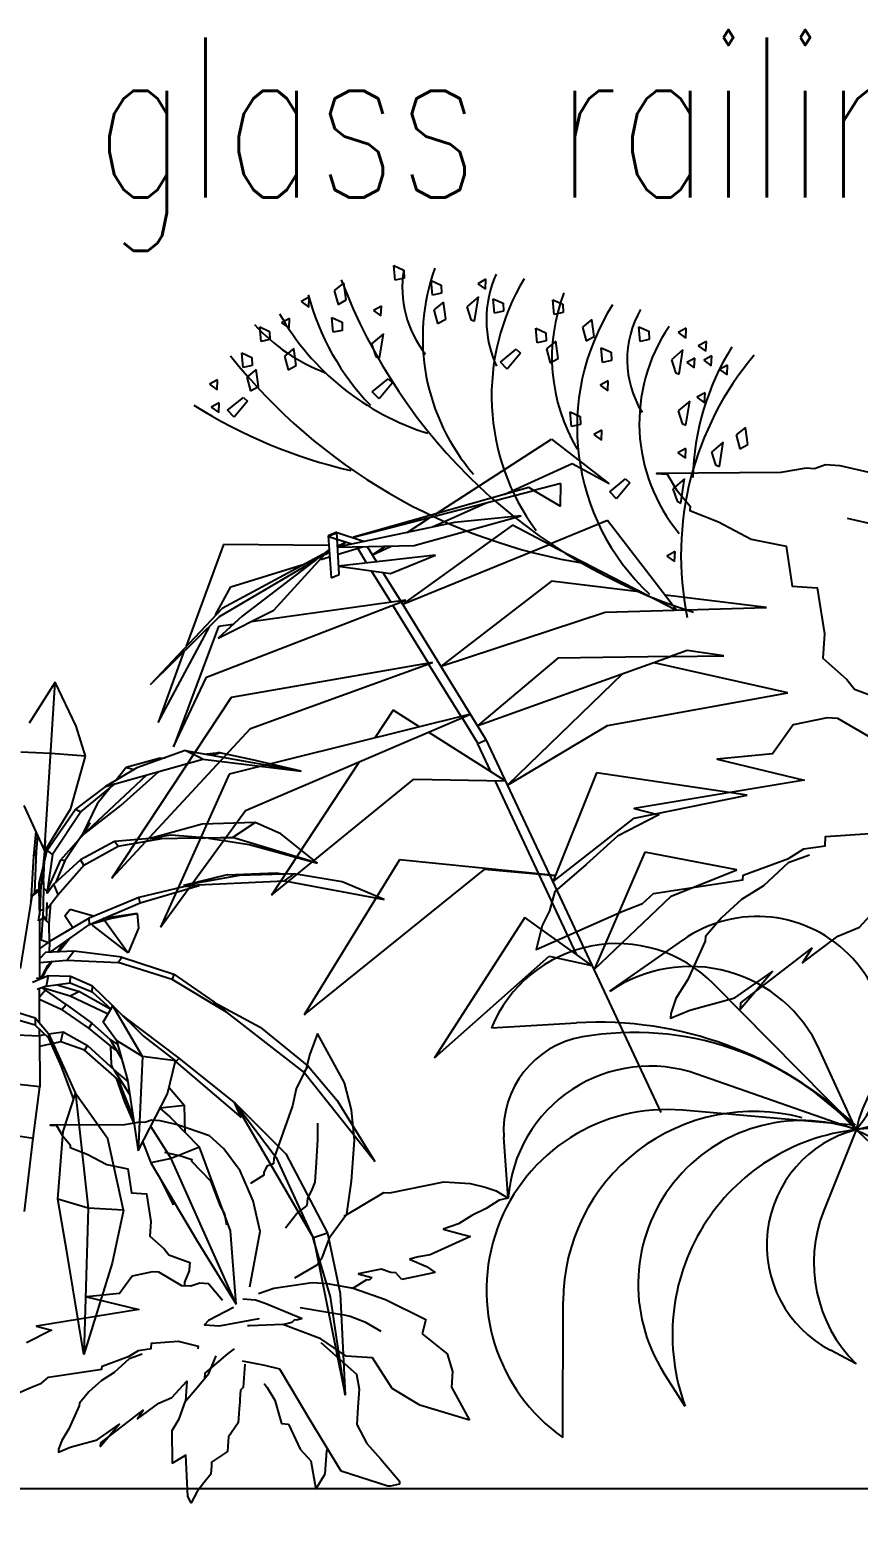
# Model space of a CAD drawing. Header units: millimetres. Extents: x 118878 to 201916, y 10986 to 20993.
# Drawn here: x 188786.8 to 188864.4, y 13839.7 to 13979.8 of the extents above; entities that cross this region are included whole.
import ezdxf

# ---------------------------------------------------------------- set-up
doc = ezdxf.new("R2010")
doc.units = ezdxf.units.MM
doc.header["$LTSCALE"] = 100
for name, color, linetype in [('0-DARPUSH', 213, 'Continuous'), ('HA', 1, 'Continuous'), ('text', 201, 'Continuous'), ('TREE', 83, 'Continuous')]:
    doc.layers.add(name, color=color, linetype=linetype)
doc.styles.add('textstyle15', font='romans', dxfattribs={"width": 0.7})

# ---------------------------------------------------------------- blocks, each defined once
blk = doc.blocks.new('A$C500044CD')
at = {"layer": 'TREE'}
for p, q in [((1.6926, 1.4681), (1.7038, 1.4639)), ((1.6951, 1.4522), (1.6926, 1.4681)), ((1.7038, 1.4639), (1.7047, 1.455)), ((1.7941, 1.4595), (1.7857, 1.4541)), ((1.7943, 1.4487), (1.7941, 1.4595)), ((1.6391, 1.4457), (1.6292, 1.4366)), ((1.6428, 1.4272), (1.6391, 1.4457)), ((1.7047, 1.455), (1.6951, 1.4522)), ((1.7344, 1.4544), (1.7456, 1.4501)), ((1.7369, 1.4384), (1.7344, 1.4544)), ((1.7465, 1.4412), (1.7369, 1.4384)), ((1.7456, 1.4501), (1.7465, 1.4412)), ((1.7857, 1.4541), (1.7943, 1.4487)), ((1.8687, 1.4418), (1.8799, 1.4376)), ((1.8712, 1.4259), (1.8687, 1.4418)), ((1.6023, 1.4276), (1.5938, 1.4223)), ((1.6025, 1.4168), (1.6023, 1.4276)), ((1.6292, 1.4366), (1.6343, 1.4218)), ((1.6343, 1.4218), (1.6428, 1.4272)), ((1.7493, 1.4316), (1.7394, 1.4225)), ((1.753, 1.4131), (1.7493, 1.4316)), ((1.7872, 1.4397), (1.7751, 1.428)), ((1.7751, 1.428), (1.7805, 1.4145)), ((1.7847, 1.4129), (1.7872, 1.4397)), ((1.8034, 1.4388), (1.8146, 1.4346)), ((1.8059, 1.4229), (1.8034, 1.4388)), ((1.8155, 1.4257), (1.8059, 1.4229)), ((1.8146, 1.4346), (1.8155, 1.4257)), ((1.8808, 1.4287), (1.8712, 1.4259)), ((1.8799, 1.4376), (1.8808, 1.4287)), ((1.5938, 1.4223), (1.6025, 1.4168)), ((1.6818, 1.423), (1.6734, 1.4177)), ((1.6734, 1.4177), (1.682, 1.4123)), ((1.682, 1.4123), (1.6818, 1.423)), ((1.7394, 1.4225), (1.7445, 1.4078)), ((1.7445, 1.4078), (1.753, 1.4131)), ((1.7805, 1.4145), (1.7847, 1.4129)), ((1.8547, 1.3937), (1.8522, 1.4096)), ((1.8522, 1.4096), (1.8634, 1.4053)), ((1.9129, 1.4229), (1.903, 1.4138)), ((1.903, 1.4138), (1.9081, 1.399)), ((1.9166, 1.4044), (1.9129, 1.4229)), ((1.9646, 1.4182), (1.9758, 1.4139)), ((1.9671, 1.4023), (1.9646, 1.4182)), ((1.9758, 1.4139), (1.9767, 1.4051)), ((2.0166, 1.4198), (2.0081, 1.4145)), ((2.0081, 1.4145), (2.0168, 1.4091)), ((2.0168, 1.4091), (2.0166, 1.4198)), ((1.5502, 1.3918), (1.5614, 1.3875)), ((1.5527, 1.3759), (1.5502, 1.3918)), ((1.5823, 1.4031), (1.5738, 1.3978)), ((1.5738, 1.3978), (1.5825, 1.3924)), ((1.5825, 1.3924), (1.5823, 1.4031)), ((1.6286, 1.4069), (1.6399, 1.4026)), ((1.6311, 1.391), (1.6286, 1.4069)), ((1.6408, 1.3937), (1.6311, 1.391)), ((1.6399, 1.4026), (1.6408, 1.3937)), ((1.6859, 1.3926), (1.6738, 1.381)), ((1.6833, 1.3659), (1.6859, 1.3926)), ((1.8643, 1.3964), (1.8547, 1.3937)), ((1.8634, 1.4053), (1.8643, 1.3964)), ((1.8751, 1.3966), (1.8652, 1.3875)), ((1.8788, 1.3781), (1.8751, 1.3966)), ((1.9081, 1.399), (1.9166, 1.4044)), ((1.9249, 1.3927), (1.9362, 1.3884)), ((1.9275, 1.3767), (1.9249, 1.3927)), ((1.9767, 1.4051), (1.9671, 1.4023)), ((2.0145, 1.396), (2.0025, 1.3844)), ((2.012, 1.3693), (2.0145, 1.396)), ((2.0395, 1.4069), (2.031, 1.4015)), ((2.031, 1.4015), (2.0397, 1.3961)), ((2.0464, 1.3914), (2.038, 1.3861)), ((2.0397, 1.3961), (2.0395, 1.4069)), ((2.0466, 1.3806), (2.0464, 1.3914)), ((1.5623, 1.3786), (1.5527, 1.3759)), ((1.5614, 1.3875), (1.5623, 1.3786)), ((1.6738, 1.381), (1.6792, 1.3675)), ((1.8158, 1.37), (1.8322, 1.3851)), ((1.8371, 1.3811), (1.8237, 1.3627)), ((1.8322, 1.3851), (1.8371, 1.3811)), ((1.8652, 1.3875), (1.8703, 1.3728)), ((1.8703, 1.3728), (1.8788, 1.3781)), ((1.9371, 1.3795), (1.9275, 1.3767)), ((1.9362, 1.3884), (1.9371, 1.3795)), ((2.0025, 1.3844), (2.0079, 1.3709)), ((2.0279, 1.3877), (2.0195, 1.3824)), ((2.0195, 1.3824), (2.0281, 1.377)), ((2.0281, 1.377), (2.0279, 1.3877)), ((2.038, 1.3861), (2.0466, 1.3806)), ((2.0644, 1.3824), (2.056, 1.3771)), ((2.056, 1.3771), (2.0646, 1.3717)), ((2.0646, 1.3717), (2.0644, 1.3824)), ((1.5325, 1.3622), (1.5437, 1.3579)), ((1.535, 1.3463), (1.5325, 1.3622)), ((1.5892, 1.3706), (1.5793, 1.3615)), ((1.5793, 1.3615), (1.5844, 1.3467)), ((1.5928, 1.3521), (1.5892, 1.3706)), ((1.6792, 1.3675), (1.6833, 1.3659)), ((1.8237, 1.3627), (1.8158, 1.37)), ((2.0079, 1.3709), (2.012, 1.3693)), ((1.5446, 1.349), (1.535, 1.3463)), ((1.5495, 1.345), (1.5396, 1.3359)), ((1.5437, 1.3579), (1.5446, 1.349)), ((1.5532, 1.3265), (1.5495, 1.345)), ((1.5844, 1.3467), (1.5928, 1.3521)), ((1.6778, 1.3286), (1.6942, 1.3438)), ((1.6942, 1.3438), (1.6991, 1.3398)), ((1.9349, 1.3568), (1.9264, 1.3515)), ((1.9264, 1.3515), (1.9351, 1.346)), ((1.9351, 1.346), (1.9349, 1.3568)), ((2.0416, 1.3505), (2.0331, 1.3451)), ((2.0331, 1.3451), (2.0418, 1.3397)), ((2.0418, 1.3397), (2.0416, 1.3505)), ((1.5078, 1.3309), (1.4993, 1.3256)), ((1.508, 1.3202), (1.5078, 1.3309)), ((1.5396, 1.3359), (1.5447, 1.3212)), ((1.5447, 1.3212), (1.5532, 1.3265)), ((1.6857, 1.3213), (1.6778, 1.3286)), ((1.6991, 1.3398), (1.6857, 1.3213)), ((2.0256, 1.3405), (2.0135, 1.3289)), ((2.0135, 1.3289), (2.0189, 1.3154)), ((2.023, 1.3138), (2.0256, 1.3405)), ((1.4993, 1.3256), (1.508, 1.3202)), ((1.5208, 1.2985), (1.5373, 1.3136)), ((1.5422, 1.3096), (1.5287, 1.2912)), ((1.5373, 1.3136), (1.5422, 1.3096)), ((1.8954, 1.3205), (1.9066, 1.3162)), ((1.8979, 1.3046), (1.8954, 1.3205)), ((1.9066, 1.3162), (1.9075, 1.3073)), ((2.0189, 1.3154), (2.023, 1.3138)), ((2.0883, 1.3156), (2.0784, 1.3066)), ((2.0919, 1.2971), (2.0883, 1.3156)), ((1.5112, 1.3061), (1.5027, 1.3008)), ((1.5027, 1.3008), (1.5114, 1.2954)), ((1.5114, 1.2954), (1.5112, 1.3061)), ((1.5287, 1.2912), (1.5208, 1.2985)), ((1.9075, 1.3073), (1.8979, 1.3046)), ((1.9314, 1.3025), (1.9229, 1.2972)), ((1.9229, 1.2972), (1.9316, 1.2918)), ((1.9316, 1.2918), (1.9314, 1.3025)), ((2.0649, 1.2978), (2.0529, 1.2861)), ((2.0624, 1.271), (2.0649, 1.2978)), ((2.0784, 1.3066), (2.0835, 1.2918)), ((2.0835, 1.2918), (2.0919, 1.2971)), ((1.7555, 1.1994), (1.877, 1.2894)), ((1.877, 1.2894), (1.9433, 1.2444)), ((2.0245, 1.2885), (2.016, 1.2832)), ((2.016, 1.2832), (2.0247, 1.2778)), ((2.0247, 1.2778), (2.0245, 1.2885)), ((2.0529, 1.2861), (2.0582, 1.2726)), ((1.9014, 1.2637), (1.8297, 1.2255)), ((1.9433, 1.2444), (1.9014, 1.2637)), ((2.0582, 1.2726), (2.0624, 1.271)), ((1.9443, 1.2359), (1.9607, 1.251)), ((1.9656, 1.247), (1.9522, 1.2286)), ((1.9607, 1.251), (1.9656, 1.247)), ((2.0252, 1.2551), (2.0131, 1.2435)), ((2.0227, 1.2284), (2.0252, 1.2551)), ((1.8556, 1.2348), (1.6674, 1.1685)), ((1.6674, 1.1685), (1.8612, 1.2318)), ((1.8612, 1.2318), (1.8556, 1.2348)), ((1.8904, 1.2414), (1.8612, 1.2318)), ((1.8612, 1.2318), (1.8914, 1.2167)), ((1.8914, 1.2167), (1.8904, 1.2414)), ((1.9522, 1.2286), (1.9443, 1.2359)), ((2.0131, 1.2435), (2.0185, 1.23)), ((2.0185, 1.23), (2.0227, 1.2284)), ((1.8093, 1.2145), (1.7538, 1.1851)), ((1.7255, 1.1773), (1.7492, 1.1949)), ((1.7344, 1.1634), (1.8493, 1.2032)), ((1.8493, 1.2032), (1.7767, 1.1914)), ((1.9438, 1.2041), (1.8819, 1.1741)), ((2.0254, 1.1111), (1.9438, 1.2041)), ((1.7767, 1.1914), (1.6502, 1.1565)), ((1.8403, 1.1927), (1.7258, 1.0987)), ((1.8819, 1.1741), (1.8403, 1.1927)), ((1.6486, 1.1728), (1.6397, 1.1682)), ((1.6397, 1.1682), (1.6458, 1.1223)), ((1.649, 1.1721), (1.6401, 1.1675)), ((1.6401, 1.1675), (1.6659, 1.161)), ((1.6543, 1.1267), (1.6486, 1.1728)), ((1.6786, 1.1644), (1.649, 1.1721)), ((1.6502, 1.1565), (1.7344, 1.1634)), ((1.6593, 1.1625), (1.6507, 1.1572)), ((1.6511, 1.1565), (1.6593, 1.1625)), ((1.7258, 1.0987), (1.8819, 1.1741)), ((1.8819, 1.1741), (2.0254, 1.1111)), ((2.0198, 1.1749), (2.0113, 1.1695)), ((2.0113, 1.1695), (2.02, 1.1641)), ((2.02, 1.1641), (2.0198, 1.1749)), ((1.5259, 1.1515), (1.4918, 1.0377)), ((1.6407, 1.1575), (1.5259, 1.1515)), ((1.6355, 1.1476), (1.5287, 1.0814)), ((1.6413, 1.1528), (1.5512, 1.0745)), ((1.5854, 1.0831), (1.6413, 1.1528)), ((1.6374, 1.1473), (1.6355, 1.1476)), ((1.6417, 1.1503), (1.6374, 1.1473)), ((1.6415, 1.1516), (1.6396, 1.1501)), ((1.6396, 1.1501), (1.6417, 1.1503)), ((1.6511, 1.1583), (1.6502, 1.1565)), ((1.6507, 1.1572), (1.6511, 1.1565)), ((1.6529, 1.1583), (1.6511, 1.1583)), ((1.6519, 1.1489), (1.6779, 1.1586)), ((1.7583, 1.1546), (1.6528, 1.1358)), ((1.6539, 1.1589), (1.6529, 1.1583)), ((1.659, 1.1588), (1.6539, 1.1589)), ((1.6728, 1.1564), (1.6831, 1.1415)), ((1.6942, 1.1436), (1.6833, 1.1587)), ((1.6893, 1.1505), (1.709, 1.1611)), ((1.7026, 1.1605), (1.6893, 1.1505)), ((1.7104, 1.1313), (1.7583, 1.1546)), ((1.5265, 1.0726), (1.6277, 1.1409)), ((1.5368, 1.1058), (1.6152, 1.1354)), ((1.6256, 1.1389), (1.6247, 1.1389)), ((1.6277, 1.1409), (1.6256, 1.1389)), ((1.633, 1.1418), (1.6425, 1.1453)), ((1.6528, 1.1358), (1.7104, 1.1313)), ((1.6895, 1.1327), (1.7126, 1.1)), ((1.7231, 1.1023), (1.7022, 1.1315)), ((1.8868, 1.1339), (1.772, 1.0334)), ((1.9863, 1.1284), (1.8868, 1.1339)), ((1.6458, 1.1223), (1.6543, 1.1267)), ((1.9476, 1.104), (2.1236, 1.1203)), ((2.1236, 1.1203), (2.0125, 1.1265)), ((1.5162, 1.0052), (1.729, 1.1031)), ((1.5218, 1.0738), (1.5368, 1.1058)), ((1.729, 1.1031), (1.5612, 1.0689)), ((1.7244, 1.1007), (1.7231, 1.1023)), ((1.8262, 0.9561), (1.7244, 1.1007)), ((1.772, 1.0334), (1.9476, 1.104)), ((1.5287, 1.0814), (1.4557, 0.9934)), ((1.5262, 1.0486), (1.5854, 1.0831)), ((1.715, 1.0963), (1.7575, 1.0363)), ((1.4557, 0.9934), (1.5265, 1.0726)), ((1.5414, 1.0646), (1.5259, 1.0615)), ((1.5512, 1.0745), (1.5262, 1.0486)), ((2.04, 1.0678), (2.022, 1.0599)), ((2.022, 1.0599), (2.0805, 1.0644)), ((2.0805, 1.0644), (2.04, 1.0678)), ((1.4665, 0.9522), (1.5161, 1.0605)), ((1.5259, 1.0615), (1.4851, 0.9267)), ((1.8162, 0.9711), (2.022, 1.0599)), ((1.8992, 1.0503), (1.8162, 0.9711)), ((2.022, 1.0599), (1.8992, 1.0503)), ((2.153, 1.0283), (2.0046, 1.0519)), ((1.4899, 1.0318), (1.4665, 0.9522)), ((1.7622, 1.0369), (1.5447, 0.9848)), ((1.5678, 0.9522), (1.7622, 1.0369)), ((1.7575, 1.0363), (1.7582, 1.0349)), ((1.7582, 1.0349), (1.7972, 0.9802)), ((1.9713, 1.0379), (1.8527, 0.9081)), ((1.9582, 0.9803), (2.153, 1.0283)), ((1.4851, 0.9267), (1.5162, 1.0052)), ((1.5447, 0.9848), (1.4267, 0.7788)), ((1.8073, 0.9832), (1.5478, 0.9009)), ((1.5683, 0.862), (1.8073, 0.9832)), ((1.7225, 0.9819), (1.7047, 0.9511)), ((1.7519, 0.9659), (1.7225, 0.9819)), ((1.7972, 0.9802), (1.7986, 0.9783)), ((1.7986, 0.9783), (1.8174, 0.9515)), ((1.8527, 0.9081), (1.9582, 0.9803)), ((1.4267, 0.7788), (1.5678, 0.9522)), ((1.85, 0.9125), (1.7629, 0.9603)), ((1.8174, 0.9515), (1.8262, 0.9561)), ((1.8175, 0.9511), (1.8174, 0.9515)), ((1.8336, 0.9216), (1.8175, 0.9511)), ((1.8261, 0.9564), (1.9048, 0.8129)), ((1.6887, 0.9226), (1.6023, 0.7715)), ((1.9493, 0.9276), (1.9092, 0.8053)), ((2.1157, 0.9138), (1.9493, 0.9276)), ((1.5478, 0.9009), (1.4834, 0.7288)), ((1.6023, 0.7715), (1.7502, 0.9079)), ((1.7502, 0.9079), (1.85, 0.9125)), ((1.8934, 0.8134), (1.8393, 0.9115)), ((1.9937, 0.8807), (2.1157, 0.9138)), ((1.9092, 0.8053), (1.9937, 0.8807)), ((1.4834, 0.7288), (1.5683, 0.862)), ((2.0075, 0.8442), (1.9602, 0.7123)), ((2.1095, 0.8314), (2.0075, 0.8442)), ((1.7398, 0.8189), (1.6463, 0.643)), ((1.9109, 0.8125), (1.7398, 0.8189)), ((2.0394, 0.798), (2.1095, 0.8314)), ((1.6463, 0.643), (1.8338, 0.8146)), ((1.8338, 0.8146), (1.9109, 0.8125)), ((1.94, 0.728), (1.8937, 0.8126)), ((1.9052, 0.8122), (2.0432, 0.5607)), ((1.9602, 0.7123), (2.0394, 0.798)), ((1.8811, 0.7647), (1.792, 0.6047)), ((1.9575, 0.7168), (1.8811, 0.7647)), ((1.9789, 0.6897), (2.0551, 0.7508)), ((1.792, 0.6047), (1.9102, 0.7239)), ((1.9102, 0.7239), (1.9575, 0.7168)), ((2.2568, 0.558), (2.0918, 0.7049)), ((1.8522, 0.6416), (1.9449, 0.6529)), ((2.2578, 0.5555), (2.2124, 0.6403)), ((1.6623, 0.6233), (1.6553, 0.6004)), ((1.6952, 0.5713), (1.6623, 0.6233)), ((1.6553, 0.6004), (1.6525, 0.5844)), ((2.2578, 0.5555), (2.08, 0.6052)), ((1.6525, 0.5844), (1.6428, 0.5615)), ((1.6428, 0.5615), (1.6399, 0.5425)), ((1.7047, 0.5423), (1.6952, 0.5713)), ((2.2546, 0.5602), (2.0669, 0.5648)), ((1.6399, 0.5425), (1.6231, 0.4836)), ((1.7101, 0.5093), (1.7047, 0.5423)), ((2.2578, 0.5555), (2.2282, 0.4648)), ((2.2578, 0.5555), (2.3033, 0.5366)), ((1.6701, 0.5074), (1.6688, 0.5254)), ((1.67, 0.4765), (1.6701, 0.5074)), ((1.7099, 0.4643), (1.7101, 0.5093)), ((1.8823, 0.4567), (1.8733, 0.5228)), ((1.6162, 0.4747), (1.6134, 0.4677)), ((1.6231, 0.4777), (1.6162, 0.4747)), ((1.6231, 0.4836), (1.6231, 0.4777)), ((1.67, 0.4715), (1.67, 0.4765)), ((1.6134, 0.4647), (1.5996, 0.4548)), ((1.6134, 0.4677), (1.6134, 0.4647)), ((1.6134, 0.4647), (1.6134, 0.4647)), ((1.6671, 0.4515), (1.6699, 0.4605)), ((1.6699, 0.4605), (1.67, 0.4715)), ((1.707, 0.4284), (1.7099, 0.4643)), ((1.7526, 0.4542), (1.8106, 0.4699)), ((1.8106, 0.4699), (1.8396, 0.4698)), ((1.8396, 0.4698), (1.8561, 0.4668)), ((1.8561, 0.4668), (1.8685, 0.4637)), ((1.8685, 0.4637), (1.8823, 0.4567)), ((1.5996, 0.4548), (1.5996, 0.4548)), ((1.6629, 0.4346), (1.663, 0.4425)), ((1.663, 0.4425), (1.6671, 0.4515)), ((1.7043, 0.4254), (1.7458, 0.4542)), ((1.7458, 0.4542), (1.7526, 0.4542)), ((1.7458, 0.4542), (1.7458, 0.4542)), ((1.8588, 0.4438), (1.8436, 0.4349)), ((1.8726, 0.4537), (1.8588, 0.4438)), ((1.8823, 0.4567), (1.8726, 0.4537)), ((1.6519, 0.4246), (1.6629, 0.4346)), ((1.6904, 0.4025), (1.707, 0.4284)), ((1.8436, 0.4349), (1.8297, 0.4249)), ((1.6408, 0.4087), (1.6519, 0.4246)), ((1.8435, 0.4119), (1.8007, 0.3891)), ((1.8297, 0.4249), (1.8132, 0.418)), ((1.8132, 0.418), (1.8297, 0.4149)), ((1.8132, 0.418), (1.8132, 0.418)), ((1.8297, 0.4149), (1.8435, 0.4119)), ((1.6834, 0.3796), (1.6904, 0.4025)), ((1.6779, 0.3706), (1.6834, 0.3796)), ((1.7882, 0.3861), (1.7786, 0.3832)), ((1.7786, 0.3832), (1.7978, 0.3761)), ((1.8007, 0.3891), (1.7882, 0.3861)), ((1.6544, 0.3547), (1.6779, 0.3706)), ((1.7482, 0.3703), (1.7233, 0.3634)), ((1.7233, 0.3634), (1.7385, 0.3604)), ((1.7233, 0.3634), (1.7233, 0.3634)), ((1.7385, 0.3604), (1.7357, 0.3574)), ((1.7592, 0.3673), (1.7482, 0.3703)), ((1.7647, 0.3673), (1.7592, 0.3673)), ((1.7716, 0.3602), (1.7647, 0.3673)), ((1.8075, 0.3701), (1.7716, 0.3602)), ((1.7978, 0.3761), (1.8075, 0.3701)), ((1.6322, 0.3418), (1.6736, 0.3506)), ((1.6736, 0.3506), (1.6902, 0.3506)), ((1.6902, 0.3506), (1.7191, 0.3475)), ((1.7191, 0.3475), (1.7164, 0.3475)), ((1.733, 0.3574), (1.7191, 0.3475)), ((1.7191, 0.3475), (1.7549, 0.3373)), ((1.7357, 0.3574), (1.733, 0.3574)), ((1.9584, 0.1985), (1.9494, 0.3477)), ((1.5991, 0.328), (1.6129, 0.3279)), ((1.6129, 0.3279), (1.6239, 0.3249)), ((1.6157, 0.3349), (1.6322, 0.3418)), ((1.7549, 0.3373), (1.8004, 0.3182)), ((1.6239, 0.3249), (1.6652, 0.3107)), ((1.6625, 0.3227), (1.6928, 0.3196)), ((1.6928, 0.3196), (1.7107, 0.3175)), ((1.7107, 0.3175), (1.7176, 0.3165)), ((1.7176, 0.3165), (1.7342, 0.3114)), ((1.7342, 0.3114), (1.7521, 0.3024)), ((1.8004, 0.3182), (1.7976, 0.3022)), ((2.274, 0.2996), (2.2449, 0.3126)), ((1.6086, 0.299), (1.6059, 0.299)), ((1.6445, 0.3028), (1.6086, 0.299)), ((1.6872, 0.2897), (1.6445, 0.3028)), ((1.6542, 0.3058), (1.6459, 0.3028)), ((1.6569, 0.3088), (1.6542, 0.3058)), ((1.6597, 0.3087), (1.6569, 0.3088)), ((1.6652, 0.3107), (1.6597, 0.3087)), ((1.7976, 0.3022), (1.8264, 0.2821)), ((1.7161, 0.2726), (1.6872, 0.2897)), ((1.6872, 0.2857), (1.7284, 0.2535)), ((1.8264, 0.2821), (1.8333, 0.2631)), ((1.745, 0.2725), (1.7161, 0.2726)), ((1.7684, 0.2404), (1.745, 0.2725)), ((1.8333, 0.2631), (1.8332, 0.2461)), ((2.0901, 0.2412), (2.0642, 0.2768)), ((1.6278, 0.2569), (1.603, 0.26)), ((1.6443, 0.2539), (1.6278, 0.2569)), ((1.658, 0.2338), (1.6443, 0.2539)), ((1.7284, 0.2535), (1.7325, 0.2376)), ((1.8332, 0.2461), (1.8551, 0.2111)), ((1.6283, 0.237), (1.6319, 0.233)), ((1.6319, 0.233), (1.6411, 0.2197)), ((1.68, 0.2018), (1.658, 0.2338)), ((1.7325, 0.2376), (1.7324, 0.2176)), ((1.8, 0.2243), (1.7684, 0.2404)), ((1.6411, 0.2197), (1.6501, 0.1944)), ((1.7324, 0.2176), (1.7323, 0.1986)), ((1.8551, 0.2111), (1.8, 0.2243)), ((1.7184, 0.1467), (1.68, 0.2018)), ((1.7323, 0.1986), (1.7447, 0.1786)), ((1.6501, 0.1944), (1.6575, 0.1944)), ((1.6575, 0.1944), (1.672, 0.1678)), ((1.672, 0.1678), (1.6848, 0.1558)), ((1.7013, 0.1424), (1.7014, 0.1677)), ((1.7014, 0.1677), (1.7023, 0.1698)), ((1.7447, 0.1786), (1.7612, 0.1625)), ((1.6848, 0.1558), (1.6921, 0.1252)), ((1.7612, 0.1625), (1.7831, 0.1395)), ((1.6921, 0.1252), (1.7013, 0.1424)), ((1.7707, 0.1335), (1.7184, 0.1467)), ((1.7735, 0.1335), (1.7707, 0.1335)), ((1.7831, 0.1365), (1.7735, 0.1335)), ((1.7831, 0.1395), (1.7831, 0.1365))]:
    blk.add_line(p, q, dxfattribs=at)
at = {"layer": 'TREE', "linetype": 'ByBlock'}
for p, q in [((1.3514, 0.9891), (1.3255, 0.9426)), ((1.3514, 0.8038), (1.3514, 0.9891)), ((1.3771, 0.9426), (1.3514, 0.9891)), ((1.3894, 0.9105), (1.3771, 0.9426)), ((1.498, 0.9234), (1.4463, 0.9013)), ((1.518, 0.9154), (1.498, 0.9234)), ((1.498, 0.9234), (1.6265, 0.9089)), ((1.5189, 0.921), (1.5356, 0.9238)), ((1.5356, 0.9238), (1.5237, 0.9205)), ((1.5267, 0.9201), (1.536, 0.9234)), ((1.536, 0.9234), (1.5285, 0.9199)), ((1.5722, 0.9179), (1.536, 0.9234)), ((1.6265, 0.9089), (1.5722, 0.9179)), ((1.3514, 0.911), (1.3185, 0.9105)), ((1.3894, 0.9105), (1.3514, 0.911)), ((1.3771, 0.8521), (1.3894, 0.9105)), ((1.4134, 0.8786), (1.518, 0.9154)), ((1.4463, 0.9013), (1.4134, 0.8786)), ((1.4349, 0.901), (1.4248, 0.8863)), ((1.4712, 0.9134), (1.4349, 0.901)), ((1.4349, 0.901), (1.4435, 0.8992)), ((1.4712, 0.9134), (1.4767, 0.9142)), ((1.518, 0.9154), (1.6265, 0.9089)), ((1.3909, 0.823), (1.4577, 0.8942)), ((1.4314, 0.8591), (1.4707, 0.8987)), ((1.4134, 0.8786), (1.3824, 0.852)), ((1.3883, 0.8494), (1.4232, 0.8818)), ((1.4184, 0.8772), (1.4055, 0.8591)), ((1.4232, 0.8818), (1.4134, 0.8786)), ((1.4211, 0.8813), (1.421, 0.8811)), ((1.3255, 0.8521), (1.3514, 0.804)), ((1.3518, 0.8044), (1.3771, 0.8521)), ((1.3542, 0.805), (1.3824, 0.852)), ((1.3824, 0.852), (1.3883, 0.8494)), ((1.3909, 0.823), (1.4314, 0.8591)), ((1.4055, 0.8591), (1.3918, 0.8251)), ((1.3883, 0.8494), (1.3604, 0.8006)), ((1.3991, 0.838), (1.3742, 0.7945)), ((1.3909, 0.8228), (1.3991, 0.838)), ((1.5219, 0.8441), (1.4659, 0.8251)), ((1.5795, 0.8498), (1.5219, 0.8441)), ((1.5558, 0.8316), (1.5795, 0.8498)), ((1.6083, 0.839), (1.5795, 0.8498)), ((1.6507, 0.8096), (1.6083, 0.839)), ((1.3404, 0.8247), (1.3395, 0.7976)), ((1.3426, 0.8031), (1.343, 0.8199)), ((1.3699, 0.7956), (1.3909, 0.8228)), ((1.4272, 0.8192), (1.3912, 0.7968)), ((1.4657, 0.825), (1.4272, 0.8192)), ((1.4314, 0.8144), (1.4272, 0.8192)), ((1.4314, 0.8144), (1.4788, 0.8257)), ((1.4788, 0.8257), (1.4657, 0.825)), ((1.4659, 0.8251), (1.4657, 0.825)), ((1.4659, 0.8251), (1.5558, 0.8316)), ((1.4881, 0.8301), (1.4659, 0.8251)), ((1.5298, 0.8292), (1.4881, 0.8301)), ((1.5558, 0.8316), (1.5298, 0.8292)), ((1.5298, 0.8292), (1.5747, 0.8251)), ((1.6507, 0.8096), (1.5558, 0.8316)), ((1.5747, 0.8251), (1.6507, 0.8096)), ((1.3395, 0.7976), (1.3426, 0.8031)), ((1.3435, 0.7579), (1.3426, 0.8031)), ((1.3514, 0.8038), (1.3501, 0.767)), ((1.3523, 0.7701), (1.3514, 0.8164)), ((1.3514, 0.804), (1.3514, 0.8038)), ((1.3519, 0.7923), (1.3542, 0.805)), ((1.3604, 0.8006), (1.3542, 0.805)), ((1.3953, 0.7911), (1.4314, 0.8144)), ((1.3395, 0.7976), (1.3397, 0.7475)), ((1.3475, 0.7685), (1.3508, 0.7864)), ((1.3604, 0.8006), (1.3571, 0.7598)), ((1.3582, 0.7639), (1.3699, 0.7956)), ((1.3912, 0.7968), (1.3637, 0.7682)), ((1.3742, 0.7945), (1.3655, 0.7699)), ((1.3692, 0.7575), (1.3953, 0.7911)), ((1.3742, 0.7945), (1.3699, 0.7956)), ((1.3953, 0.7911), (1.3912, 0.7968)), ((1.5661, 0.7907), (1.5057, 0.7758)), ((1.5527, 0.7907), (1.5057, 0.7758)), ((1.5057, 0.7758), (1.6158, 0.788)), ((1.5527, 0.7907), (1.6059, 0.7962)), ((1.6256, 0.7962), (1.5661, 0.7907)), ((1.6059, 0.7962), (1.6158, 0.7952)), ((1.608, 0.7945), (1.6059, 0.7962)), ((1.6158, 0.788), (1.6256, 0.7962)), ((1.6158, 0.788), (1.726, 0.7744)), ((1.6788, 0.7907), (1.6256, 0.7962)), ((1.726, 0.7744), (1.6788, 0.7907)), ((1.3501, 0.767), (1.3523, 0.7701)), ((1.3523, 0.7701), (1.354, 0.74)), ((1.5057, 0.7744), (1.4575, 0.7595)), ((1.4595, 0.7541), (1.5228, 0.7771)), ((1.5228, 0.7771), (1.5057, 0.7744)), ((1.3406, 0.7537), (1.3327, 0.674)), ((1.3406, 0.7537), (1.3463, 0.7614)), ((1.3483, 0.7604), (1.3406, 0.7537)), ((1.3433, 0.7573), (1.3435, 0.7579)), ((1.3437, 0.7563), (1.3435, 0.7579)), ((1.3463, 0.7614), (1.3464, 0.7588)), ((1.3463, 0.7614), (1.3483, 0.7609)), ((1.3503, 0.7661), (1.3475, 0.7685)), ((1.3497, 0.7396), (1.3475, 0.7685)), ((1.3508, 0.7381), (1.3501, 0.767)), ((1.3571, 0.7598), (1.3527, 0.7638)), ((1.3573, 0.7577), (1.3571, 0.7598)), ((1.3637, 0.7682), (1.3573, 0.7577)), ((1.3582, 0.7639), (1.3576, 0.7582)), ((1.3576, 0.74), (1.3692, 0.7575)), ((1.3602, 0.7625), (1.3582, 0.7639)), ((1.3692, 0.7575), (1.3637, 0.7682)), ((1.4575, 0.7595), (1.4048, 0.7337)), ((1.4054, 0.7269), (1.4595, 0.7541)), ((1.4595, 0.7541), (1.4575, 0.7595)), ((1.3397, 0.7475), (1.3402, 0.7486)), ((1.3397, 0.7475), (1.3398, 0.7463)), ((1.3508, 0.7379), (1.3497, 0.7396)), ((1.3497, 0.7273), (1.3508, 0.7381)), ((1.3505, 0.7333), (1.3501, 0.7391)), ((1.354, 0.74), (1.3508, 0.7381)), ((1.3508, 0.7381), (1.3508, 0.7379)), ((1.354, 0.74), (1.3538, 0.7065)), ((1.3575, 0.7479), (1.3578, 0.728)), ((1.3613, 0.7251), (1.3619, 0.7465)), ((1.3778, 0.7346), (1.3833, 0.7422)), ((1.3833, 0.7422), (1.4103, 0.7363)), ((1.4567, 0.7422), (1.42, 0.7342)), ((1.4276, 0.7346), (1.4567, 0.7422)), ((1.4567, 0.7422), (1.4593, 0.726)), ((1.3538, 0.7295), (1.3497, 0.7273)), ((1.3549, 0.6635), (1.3508, 0.7278)), ((1.3578, 0.728), (1.354, 0.7336)), ((1.3543, 0.7331), (1.354, 0.7313)), ((1.354, 0.7313), (1.3578, 0.7281)), ((1.3578, 0.7281), (1.3578, 0.728)), ((1.3578, 0.728), (1.3613, 0.7251)), ((1.363, 0.704), (1.3613, 0.7251)), ((1.4048, 0.7337), (1.3631, 0.7052)), ((1.3642, 0.6934), (1.4054, 0.7269)), ((1.3876, 0.7218), (1.3778, 0.7346)), ((1.4054, 0.7269), (1.4048, 0.7337)), ((1.4055, 0.7269), (1.4276, 0.7346)), ((1.4094, 0.726), (1.4072, 0.7274)), ((1.4496, 0.6983), (1.4094, 0.726)), ((1.42, 0.7342), (1.42, 0.7342)), ((1.4215, 0.7324), (1.4496, 0.6983)), ((1.4593, 0.726), (1.4496, 0.6983)), ((1.3527, 0.6967), (1.362, 0.7042)), ((1.3538, 0.7065), (1.363, 0.704)), ((1.3631, 0.7052), (1.363, 0.705)), ((1.3631, 0.7052), (1.3635, 0.6933)), ((1.3764, 0.698), (1.3846, 0.7099)), ((1.3778, 0.7036), (1.3791, 0.7055)), ((1.3593, 0.6929), (1.3534, 0.6857)), ((1.3901, 0.6965), (1.3593, 0.6929)), ((1.3723, 0.6943), (1.3778, 0.7036)), ((1.3764, 0.698), (1.3743, 0.6946)), ((1.3778, 0.7036), (1.3764, 0.698)), ((1.3833, 0.6863), (1.3901, 0.6965)), ((1.443, 0.6933), (1.3901, 0.6965)), ((1.4395, 0.6873), (1.443, 0.6933)), ((1.443, 0.6933), (1.501, 0.6782)), ((1.3536, 0.6819), (1.3833, 0.6863)), ((1.3556, 0.6636), (1.363, 0.6791)), ((1.3604, 0.6723), (1.3571, 0.6644)), ((1.3677, 0.684), (1.3604, 0.6723)), ((1.3604, 0.6723), (1.363, 0.6791)), ((1.363, 0.6791), (1.3659, 0.6836)), ((1.3833, 0.6863), (1.4395, 0.6873)), ((1.4997, 0.6724), (1.4395, 0.6873)), ((1.501, 0.6782), (1.4997, 0.6724)), ((1.5613, 0.6403), (1.4997, 0.6724)), ((1.501, 0.6782), (1.5467, 0.6507)), ((1.3639, 0.6678), (1.3472, 0.6594)), ((1.3553, 0.6634), (1.3512, 0.6644)), ((1.3624, 0.6562), (1.3527, 0.652)), ((1.3639, 0.6678), (1.3624, 0.6562)), ((1.3624, 0.6562), (1.3885, 0.6616)), ((1.3885, 0.6685), (1.3639, 0.6678)), ((1.3745, 0.6586), (1.3991, 0.6527)), ((1.4131, 0.6597), (1.3885, 0.6685)), ((1.3885, 0.6616), (1.3885, 0.6685)), ((1.3885, 0.6616), (1.4132, 0.6533)), ((1.4364, 0.6397), (1.4131, 0.6597)), ((1.4132, 0.6533), (1.4131, 0.6597)), ((1.3578, 0.6156), (1.3554, 0.6532)), ((1.3619, 0.6518), (1.356, 0.6437)), ((1.3562, 0.6415), (1.3813, 0.632)), ((1.3894, 0.6472), (1.3584, 0.6544)), ((1.3619, 0.6518), (1.3586, 0.6543)), ((1.3857, 0.6378), (1.3619, 0.6518)), ((1.3991, 0.6527), (1.3894, 0.6472)), ((1.432, 0.6299), (1.3894, 0.6472)), ((1.3991, 0.6527), (1.4347, 0.6356)), ((1.4132, 0.6533), (1.4349, 0.6358)), ((1.4274, 0.6209), (1.4366, 0.6396)), ((1.4366, 0.6394), (1.4364, 0.6397)), ((1.4725, 0.5861), (1.4366, 0.6396)), ((1.4366, 0.6396), (1.4722, 0.6083)), ((1.4366, 0.6396), (1.4366, 0.6394)), ((1.5467, 0.6507), (1.5613, 0.6403)), ((1.547, 0.6506), (1.5991, 0.6263)), ((1.6496, 0.5806), (1.547, 0.6506)), ((1.3349, 0.6254), (1.3527, 0.6209)), ((1.3813, 0.632), (1.3857, 0.6378)), ((1.4121, 0.6134), (1.3813, 0.632)), ((1.3857, 0.6378), (1.4149, 0.6192)), ((1.4507, 0.6279), (1.4488, 0.6288)), ((1.4507, 0.6279), (1.4503, 0.6275)), ((1.5129, 0.5868), (1.4507, 0.6279)), ((1.5991, 0.6263), (1.6549, 0.5868)), ((1.353, 0.6129), (1.3354, 0.617)), ((1.3527, 0.6209), (1.353, 0.6129)), ((1.3527, 0.6209), (1.3681, 0.6048)), ((1.369, 0.5998), (1.353, 0.6129)), ((1.3586, 0.6017), (1.3582, 0.6087)), ((1.3685, 0.6042), (1.3842, 0.6075)), ((1.3824, 0.5963), (1.3842, 0.6075)), ((1.3842, 0.6075), (1.4118, 0.5944)), ((1.4149, 0.6192), (1.4121, 0.6134)), ((1.443, 0.5912), (1.4121, 0.6134)), ((1.4149, 0.6192), (1.436, 0.6025)), ((1.443, 0.6019), (1.4274, 0.6209)), ((1.4722, 0.6083), (1.5089, 0.5835)), ((1.3252, 0.6008), (1.3586, 0.6017)), ((1.3586, 0.6021), (1.3646, 0.6035)), ((1.3586, 0.6017), (1.3624, 0.5459)), ((1.3723, 0.5936), (1.3595, 0.59)), ((1.3681, 0.6048), (1.369, 0.5998)), ((1.3681, 0.6048), (1.402, 0.5411)), ((1.3848, 0.5694), (1.369, 0.5998)), ((1.3824, 0.5963), (1.374, 0.594)), ((1.4088, 0.5889), (1.3824, 0.5963)), ((1.4118, 0.5944), (1.4088, 0.5889)), ((1.4118, 0.5944), (1.4424, 0.5694)), ((1.436, 0.6025), (1.443, 0.5912)), ((1.436, 0.6024), (1.4446, 0.5974)), ((1.436, 0.6024), (1.4501, 0.5819)), ((1.4369, 0.5956), (1.4391, 0.5749)), ((1.4725, 0.5861), (1.443, 0.6019)), ((1.443, 0.6019), (1.458, 0.5594)), ((1.3848, 0.5694), (1.3841, 0.5748)), ((1.4525, 0.5551), (1.4088, 0.5889)), ((1.4391, 0.5749), (1.441, 0.5705)), ((1.5089, 0.5835), (1.4725, 0.5861)), ((1.4725, 0.5861), (1.4745, 0.4828)), ((1.5026, 0.547), (1.5089, 0.5835)), ((1.5094, 0.5824), (1.5089, 0.5828)), ((1.5094, 0.5824), (1.5129, 0.5868)), ((1.5094, 0.5824), (1.5846, 0.5262)), ((1.5764, 0.5421), (1.5129, 0.5868)), ((1.6549, 0.5868), (1.6496, 0.5806)), ((1.7337, 0.4874), (1.6496, 0.5806)), ((1.6549, 0.5868), (1.6885, 0.5514)), ((1.4004, 0.5342), (1.3848, 0.5694)), ((1.4424, 0.5694), (1.4525, 0.5551)), ((1.4426, 0.5692), (1.4586, 0.5575)), ((1.4615, 0.5438), (1.4426, 0.5692)), ((1.4426, 0.5692), (1.4428, 0.569)), ((1.4452, 0.5607), (1.456, 0.5353)), ((1.4476, 0.559), (1.4672, 0.5176)), ((1.458, 0.5594), (1.4745, 0.4828)), ((1.3624, 0.5459), (1.3292, 0.5474)), ((1.3586, 0.4893), (1.3624, 0.5459)), ((1.3912, 0.4985), (1.402, 0.5409)), ((1.402, 0.5409), (1.402, 0.5411)), ((1.402, 0.5411), (1.4022, 0.5405)), ((1.4404, 0.4936), (1.402, 0.5409)), ((1.402, 0.5409), (1.4237, 0.4164)), ((1.4745, 0.4828), (1.5026, 0.547)), ((1.5039, 0.554), (1.5219, 0.5353)), ((1.5846, 0.5262), (1.5764, 0.5421)), ((1.5766, 0.5419), (1.6362, 0.4895)), ((1.6722, 0.3996), (1.5766, 0.5419)), ((1.5766, 0.5419), (1.6258, 0.4851)), ((1.6885, 0.5514), (1.7337, 0.4874)), ((1.456, 0.5353), (1.4683, 0.5117)), ((1.4589, 0.5346), (1.456, 0.5353)), ((1.4955, 0.5305), (1.5068, 0.5221)), ((1.5219, 0.5353), (1.4956, 0.531)), ((1.5246, 0.506), (1.5219, 0.5353)), ((1.5111, 0.4767), (1.4865, 0.51)), ((1.5068, 0.5221), (1.5413, 0.4908)), ((1.323, 0.4924), (1.3586, 0.4893)), ((1.3899, 0.4243), (1.3912, 0.4985)), ((1.4624, 0.4169), (1.4404, 0.4936)), ((1.4788, 0.492), (1.4817, 0.4862)), ((1.4789, 0.4925), (1.4892, 0.4704)), ((1.3542, 0.4083), (1.3586, 0.4893)), ((1.4817, 0.4862), (1.4824, 0.485)), ((1.5111, 0.4767), (1.4892, 0.4704)), ((1.5413, 0.4908), (1.5111, 0.4767)), ((1.592, 0.322), (1.5111, 0.4767)), ((1.581, 0.4015), (1.5413, 0.4908)), ((1.6258, 0.4851), (1.6702, 0.4025)), ((1.6362, 0.4895), (1.6871, 0.4059)), ((1.4892, 0.4704), (1.5456, 0.3878)), ((1.4997, 0.4551), (1.5164, 0.4262)), ((1.5164, 0.4262), (1.5142, 0.4339)), ((1.5164, 0.4262), (1.5171, 0.4297)), ((1.4237, 0.4164), (1.3899, 0.4243)), ((1.4044, 0.3633), (1.3899, 0.4243)), ((1.4624, 0.4169), (1.4237, 0.4164)), ((1.4237, 0.4164), (1.429, 0.2563)), ((1.4624, 0.4169), (1.4536, 0.3582)), ((1.592, 0.322), (1.581, 0.4015)), ((1.6702, 0.4025), (1.6718, 0.3995)), ((1.6718, 0.3995), (1.6722, 0.3996)), ((1.6731, 0.3958), (1.6718, 0.3995)), ((1.6871, 0.4059), (1.6722, 0.3996)), ((1.6722, 0.3996), (1.7177, 0.2299)), ((1.6946, 0.3364), (1.6731, 0.3958)), ((1.6871, 0.4059), (1.705, 0.3408)), ((1.5456, 0.3878), (1.592, 0.322)), ((1.429, 0.2563), (1.4044, 0.3633)), ((1.4536, 0.3582), (1.429, 0.2563)), ((1.7177, 0.2299), (1.6946, 0.3364)), ((1.705, 0.3408), (1.7177, 0.2299))]:
    blk.add_line(p, q, dxfattribs=at)
at = {"layer": 'TREE'}
for points in [[(2.2264, 1.2749), (2.1943, 1.28), (2.1782, 1.2801), (2.1667, 1.2751), (2.1575, 1.2751), (2.1299, 1.2686), (1.9943, 1.2591), (2.0058, 1.2591), (2.0172, 1.2424), (2.0332, 1.2257), (2.0332, 1.2207), (2.0653, 1.2106), (2.102, 1.1938), (2.1411, 1.1887), (2.1501, 1.1453), (2.1777, 1.1452), (2.189, 1.0953), (2.1889, 1.0686), (2.2164, 1.0469), (2.2255, 1.0369), (2.2645, 1.0251)], [(2.2056, 1.2234), (2.2377, 1.2182), (2.2561, 1.2132), (2.2561, 1.2098), (2.2927, 1.1764), (2.3132, 1.1314), (2.3224, 1.118), (2.3269, 1.0981)], [(2.2529, 0.9818), (2.2093, 1.0036), (2.1978, 1.0037), (2.161, 0.9938), (2.1402, 0.9606), (2.0804, 0.9509), (2.1769, 0.9339), (1.9928, 0.8913), (2.0204, 0.8862), (1.9766, 0.8597), (1.9443, 0.8266), (1.912, 0.7951), (1.9074, 0.7735), (1.9004, 0.7568), (1.8957, 0.7302), (1.9878, 0.7781), (2.0085, 0.788), (2.0201, 0.7996), (2.1167, 0.8209), (2.1167, 0.8259), (2.165, 0.8474), (2.1812, 0.8589), (2.2042, 0.8638), (2.2042, 0.8738), (2.2525, 0.8803)], [(2.188, 0.8523), (2.165, 0.8424), (2.1396, 0.8158), (2.1166, 0.7993), (2.0958, 0.7777), (2.0796, 0.7561), (2.0796, 0.7511), (2.0634, 0.7079), (2.0518, 0.6863), (2.0471, 0.6697), (2.0471, 0.6647), (2.0678, 0.6746), (2.1162, 0.6911), (2.1554, 0.7226), (2.123, 0.6794), (2.123, 0.6861), (2.1968, 0.7507), (2.1876, 0.7341), (2.2245, 0.7656), (2.2475, 0.7771), (2.2475, 0.7771), (2.2729, 0.8086), (2.2727, 0.772)], [(1.606, 0.3419), (1.6132, 0.4028), (1.6037, 0.4358), (1.5872, 0.4678), (1.568, 0.4909), (1.5515, 0.5039), (1.5157, 0.514), (1.4964, 0.5171), (1.4868, 0.5171), (1.4799, 0.5142), (1.4743, 0.5142), (1.4578, 0.5103), (1.3764, 0.5046), (1.3833, 0.5046), (1.3902, 0.4945), (1.3998, 0.4845), (1.3998, 0.4815), (1.419, 0.4755), (1.4411, 0.4654), (1.4645, 0.4623), (1.4699, 0.4363), (1.4865, 0.4362), (1.4932, 0.4063), (1.4932, 0.3903), (1.5097, 0.3772), (1.5152, 0.3712), (1.5386, 0.3641), (1.5386, 0.3611), (1.5385, 0.3552), (1.5343, 0.3422), (1.5343, 0.3382)], [(1.5032, 0.4831), (1.5225, 0.48), (1.5335, 0.477), (1.5335, 0.475), (1.5555, 0.455), (1.5678, 0.4279), (1.5733, 0.4199), (1.576, 0.4079)], [(1.577, 0.325), (1.5605, 0.3421), (1.5509, 0.3421), (1.5412, 0.3382), (1.5412, 0.3382), (1.5316, 0.3382), (1.5054, 0.3513), (1.4985, 0.3513), (1.4764, 0.3454), (1.464, 0.3255), (1.4281, 0.3196), (1.486, 0.3094), (1.3755, 0.2839), (1.3921, 0.2808), (1.3658, 0.2649)], [(1.3173, 0.1872), (1.3725, 0.216), (1.385, 0.2219), (1.3919, 0.2289), (1.4498, 0.2416), (1.4499, 0.2446), (1.4789, 0.2575), (1.4885, 0.2645), (1.5023, 0.2674), (1.5024, 0.2734), (1.5313, 0.2773), (1.5534, 0.2732), (1.5534, 0.2702)], [(1.5894, 0.318), (1.5631, 0.3021), (1.559, 0.2971), (1.5755, 0.2971), (1.6183, 0.3079), (1.6183, 0.3079)], [(1.6057, 0.257), (1.6056, 0.2311), (1.6028, 0.2281), (1.6028, 0.2181), (1.6028, 0.2151), (1.6028, 0.2081), (1.6027, 0.2021), (1.6027, 0.1921), (1.593, 0.1762), (1.593, 0.1662), (1.5929, 0.1602), (1.5763, 0.1473), (1.5763, 0.1433), (1.5763, 0.1343), (1.5693, 0.1243), (1.5624, 0.1144), (1.5568, 0.1014), (1.5527, 0.1084), (1.5527, 0.1084), (1.5474, 0.1534), (1.5336, 0.1435), (1.531, 0.1794), (1.5379, 0.1924), (1.5435, 0.2123), (1.5435, 0.2123), (1.5532, 0.2253), (1.5671, 0.2442), (1.5671, 0.2442), (1.574, 0.2641)], [(1.5629, 0.2385), (1.5629, 0.2442), (1.5629, 0.2442), (1.5865, 0.2671), (1.5934, 0.273)], [(1.4927, 0.2605), (1.4788, 0.2545), (1.4636, 0.2386), (1.4498, 0.2287), (1.4373, 0.2157), (1.4276, 0.2028), (1.4276, 0.1998), (1.4179, 0.1739), (1.4109, 0.1609), (1.4081, 0.1509), (1.4081, 0.1479), (1.4205, 0.1539), (1.4495, 0.1638), (1.4731, 0.1826), (1.4536, 0.1567), (1.4537, 0.1607), (1.4979, 0.1995), (1.4924, 0.1896), (1.5145, 0.2084), (1.5283, 0.2154), (1.5283, 0.2154), (1.5436, 0.2343), (1.5435, 0.2123)]]:
    blk.add_lwpolyline(points, dxfattribs=at)
for centre, radius, start, end in [((1.8195, 1.4519), 0.1164, 174.0961, 222.4048), ((1.9568, 1.4055), 0.2281, 164.0647, 224.5111), ((1.9194, 1.4228), 0.1221, 159.2968, 208.1991), ((2.0557, 1.3482), 0.2477, 152.4426, 220.2229), ((2.1889, 1.6994), 0.6069, 204.3702, 256.2183), ((2.0677, 1.3912), 0.1963, 162.4987, 214.4235), ((2.1537, 1.3199), 0.2501, 151.2135, 230.6157), ((1.8622, 1.517), 0.2751, 198.3939, 227.616), ((2.064, 1.3883), 0.11, 153.612, 215.2114), ((2.1601, 1.3247), 0.1886, 149.4455, 223.461), ((1.6856, 1.5403), 0.2033, 226.0555, 252.6159), ((1.8089, 1.5634), 0.2844, 213.2565, 256.2806), ((2.3654, 1.1928), 0.3395, 143.4141, 195.1842), ((2.3183, 1.2676), 0.2845, 151.6905, 182.1015), ((1.9829, 1.776), 0.6233, 222.0842, 264.6398), ((1.7511, 1.7933), 0.5597, 241.4692, 260.6121), ((2.1439, 0.6401), 0.1419, 323.386, 128.7194), ((1.993, 0.5939), 0.1487, 48.3178, 161.2757), ((2.0749, 0.5668), 0.1559, 28.1237, 127.9864), ((2.4371, 0.5236), 0.1822, 51.9654, 169.9213), ((1.9943, 0.2478), 0.4081, 49.9535, 96.953), ((2.0295, 0.3172), 0.3299, 46.2186, 103.5548), ((1.9765, 0.5368), 0.1042, 103.5548, 187.6961), ((2.038, 0.4552), 0.1558, 74.3733, 179.4418), ((2.3787, 0.1838), 0.3908, 50.3953, 108.0315), ((2.0622, 0.367), 0.1978, 88.6196, 238.3716), ((2.1574, 0.3603), 0.2084, 78.756, 183.4682), ((2.2096, 0.3824), 0.1797, 74.4624, 215.9807), ((2.3049, 0.2855), 0.2741, 350.3688, 99.8958), ((2.2966, 0.3329), 0.2259, 99.8958, 203.9346), ((2.2981, 0.4315), 0.1303, 108.0315, 245.9188), ((1.0635, -0.9038), 1.8856, 39.4754, 50.703), ((2.3756, 0.4167), 0.1551, 161.9355, 229.0604)]:
    blk.add_arc(centre, radius, start, end, dxfattribs=at)

msp = doc.modelspace()

# ---------------------------------------------------------------- linework, layer by layer
at = {"layer": '0-DARPUSH'}
msp.add_lwpolyline([(188261.98, 13837.97), (189151.98, 13837.97), (189151.98, 13842.97), (188261.98, 13842.97)], close=True, dxfattribs=at)

# ---------------------------------------------------------------- block references
at = {"layer": 'HA', "color": 1, "ltscale": 0.1, "xscale": 85.61280000539743, "yscale": 85.61280000539743, "zscale": 85.61280000539743, "rotation": 356.3768169863729}
msp.add_blockref('A$C500044CD', (188668.33, 13841.41), dxfattribs=at)

# ---------------------------------------------------------------- texts
at = {"layer": 'text', "style": 'textstyle15', "width": 0.7}
msp.add_text('Tempered glass railing with stainless steel base', height=15, dxfattribs=at).set_placement((188717.72, 13964.08))

doc.saveas('drawing.dxf')
